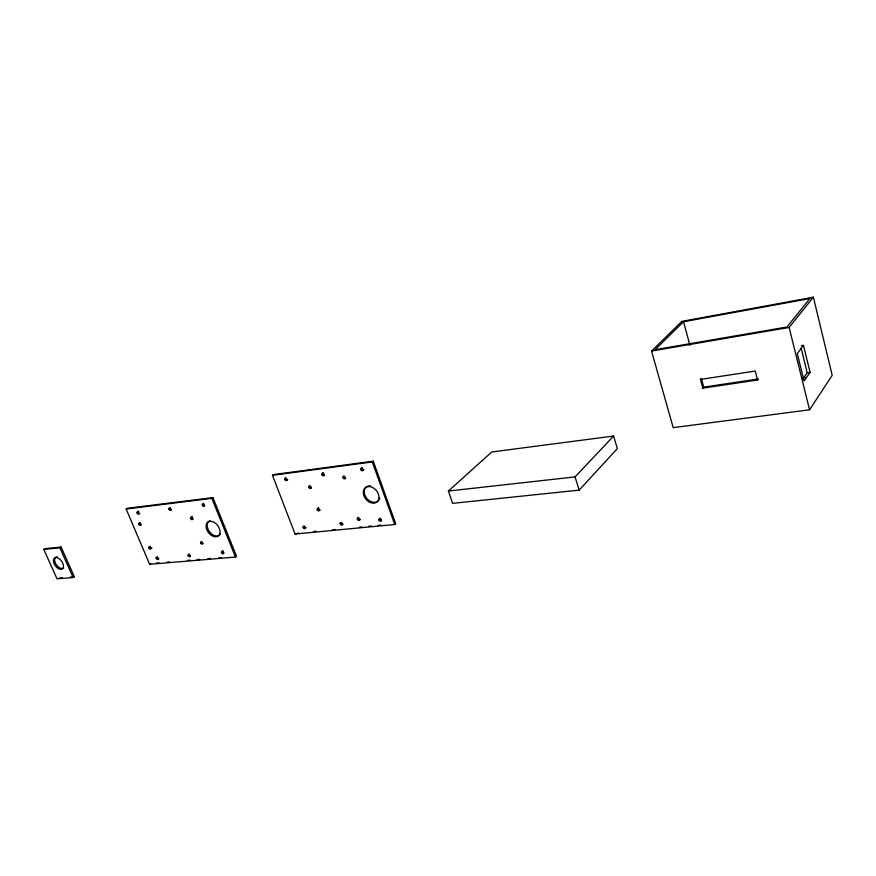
<?xml version="1.0" encoding="UTF-8"?>
<svg xmlns="http://www.w3.org/2000/svg" width="876" height="876" viewBox="0 0 876 876"><rect width="100%" height="100%" fill="white"/><g stroke="black" fill="none" stroke-linecap="round" stroke-linejoin="round"><path stroke-width="1.31" d="M809.566 409.793L832.2 375.322L813.377 297.194L681.889 321.361L651.547 351.057L673.206 427.652L809.566 409.793L789.123 327.46L813.377 297.194M810.081 372.355L804.069 380.961L797.28 353.586L803.445 345.352L810.081 372.355L807.212 372.782L802.668 379.231M702.848 388.134L757.554 379.998L758.364 378.969L703.724 387.126L702.848 388.134L700.471 379.439L701.358 378.443L703.724 387.126M579.178 490.133L617.339 448.6L613.594 436.051L491.775 451.972L448.392 491.042L452.607 503.35L579.178 490.133L575.061 476.894L613.594 436.051M683.499 321.744L655.073 349.677L786.955 327L809.884 298.563L683.499 321.744L689.949 345.33M394.758 524.505L395.689 523.684L373.253 461.181L273.498 474.595L272.48 475.318L295.081 534.031L394.758 524.505L372.289 461.937L373.253 461.181M295.081 534.031L298.76 532.991M235.469 557.07L236.52 556.26L212.945 497.612L127.272 508.288L126.155 509.011L149.632 564.308L235.469 557.07L211.85 498.367L126.155 509.011M149.632 564.308L150.716 563.542M211.85 498.367L212.945 497.612M73.124 577.525L74.318 576.726L61.09 547.029L45.005 548.672L43.8 549.438L57.006 578.806L73.124 577.525L59.886 547.807L43.8 549.438M59.886 547.807L61.09 547.029M651.547 351.057L789.123 327.46M801.518 345.659L803.445 345.352M700.471 379.439L755.243 371.052L757.554 379.998M802.558 377.895L805.252 377.501M272.48 475.318L372.289 461.937M448.392 491.042L575.061 476.894M313.564 531.568L316.258 531.305M332.409 529.761L335.103 529.498M359.335 527.166L362.029 526.914M368.763 526.268L371.457 526.005M378.191 525.359L380.874 525.096M156.169 563.071L158.895 562.841M167.064 562.151L169.791 561.921M187.486 560.421L190.212 560.18M197.023 559.611L199.75 559.381M207.919 558.68L210.645 558.45M218.814 557.76L221.54 557.53M59.535 577.908L62.229 577.689M70.288 577.043L74.318 576.726M801.19 348.385L807.212 372.782M190.541 555.953A1.358 0.876 52.9 0 1 189.172 554.07M171.214 509.668A1.369 0.898 54.6 0 1 170.097 507.598M223.829 553.008A1.38 0.92 52.4 0 1 222.953 550.61M204.557 505.66A1.402 0.931 54.1 0 1 203.692 503.273M158.983 558.691A1.325 0.843 53.3 0 1 157.297 556.731M139.755 513.522A1.347 0.854 54.9 0 1 138.288 512.504A1.347 0.854 54.9 0 1 138.671 511.135M220.467 533.889A8.705 5.782 53.2 0 1 209.78 532.093A8.705 5.782 53.2 0 1 209.868 520.738M193.18 518.899A1.38 0.909 53.9 0 1 191.669 517.716A1.38 0.909 53.9 0 1 192.249 516.413M202.827 543.394A1.38 0.898 53 0 1 201.622 541.861M141.485 524.691A1.336 0.843 54.5 0 1 140.04 522.501M151.143 548.354A1.325 0.843 53.7 0 1 150.048 546.197M151.909 547.971A1.325 0.843 53.7 0 1 151.712 548.256M63.663 568.009A6.701 3.931 54.5 0 1 55.768 563.892A6.701 3.931 54.5 0 1 57.378 556.742M342.976 524.264A1.423 1.029 50.5 0 1 341.103 522.545M324.569 475.11A1.445 1.051 52.7 0 1 323.211 472.602M381.498 520.486A1.456 1.073 49.4 0 1 380.096 518.143M363.978 469.678A1.478 1.106 51.9 0 1 362.018 469.437A1.478 1.106 51.9 0 1 362.182 467.445M306.129 527.79A1.391 0.986 51.3 0 1 304.103 526.027M287.788 479.741A1.413 1.007 53.4 0 1 285.773 477.869M379.79 497.94A9.187 6.8 50.6 0 1 371.632 501.904A9.187 6.8 50.6 0 1 364.252 492.334A9.187 6.8 50.6 0 1 370.428 485.808M345.637 478.132A1.456 1.073 52.1 0 1 343.961 476.095M360.496 519.391A1.445 1.051 50.1 0 1 358.733 519.118A1.445 1.051 50.1 0 1 358.536 517.278M311.429 487.812A1.423 1.029 52.6 0 1 309.841 485.709M320.2 509.996A1.423 1.018 51.6 0 1 318.448 509.317A1.423 1.018 51.6 0 1 318.689 507.631M188.143 555.45A1.358 0.876 52.9 0 0 189.972 556.632A1.358 0.876 52.9 0 0 189.358 554.552A1.358 0.876 52.9 0 0 188.143 555.45M168.937 509.044A1.38 0.898 54.5 0 0 170.743 510.38A1.38 0.898 54.5 0 0 170.283 508.266A1.38 0.898 54.5 0 0 168.937 509.044M221.497 552.515A1.391 0.92 52.4 0 0 223.391 553.72A1.391 0.92 52.4 0 0 222.789 551.584A1.391 0.92 52.4 0 0 221.497 552.515M202.268 505.025A1.402 0.931 54.1 0 0 204.119 506.383A1.402 0.931 54.1 0 0 203.692 504.226A1.402 0.931 54.1 0 0 202.268 505.025M156.169 558.154A1.325 0.843 53.3 0 0 157.899 559.468A1.325 0.843 53.3 0 0 157.45 557.465A1.325 0.843 53.3 0 0 156.169 558.154M137.05 512.887A1.347 0.854 54.9 0 0 138.791 514.201A1.347 0.854 54.9 0 0 138.32 512.131A1.347 0.854 54.9 0 0 137.05 512.887M206.407 528.502A8.716 5.782 53.2 0 0 218.234 536.035A8.716 5.782 53.2 0 0 214.467 522.556A8.716 5.782 53.2 0 0 206.407 528.502M190.508 518.231A1.391 0.909 53.9 0 0 192.326 519.577A1.391 0.909 53.9 0 0 191.888 517.453A1.391 0.909 53.9 0 0 190.508 518.231M200.604 542.923A1.38 0.898 53 0 0 202.465 544.106A1.38 0.898 53 0 0 201.852 541.992A1.38 0.898 53 0 0 200.604 542.923M138.791 524.067A1.336 0.843 54.5 0 0 140.521 525.37A1.336 0.843 54.5 0 0 140.061 523.322A1.336 0.843 54.5 0 0 138.791 524.067M148.81 547.763A1.325 0.843 53.7 0 0 150.552 549.066A1.325 0.843 53.7 0 0 150.092 547.051A1.325 0.843 53.7 0 0 148.81 547.763M53.633 562.37A6.712 3.931 54.5 0 0 62.152 569.028A6.712 3.931 54.5 0 0 59.546 558.943A6.712 3.931 54.5 0 0 53.633 562.37M340.173 523.749A1.423 1.029 50.5 0 0 342.188 524.976A1.423 1.029 50.5 0 0 341.662 522.764A1.423 1.029 50.5 0 0 340.173 523.749M321.82 474.518A1.445 1.051 52.7 0 0 323.846 475.734A1.445 1.051 52.7 0 0 323.299 473.456A1.445 1.051 52.7 0 0 321.82 474.518M378.969 519.906A1.467 1.073 49.4 0 0 381.06 521.154A1.467 1.073 49.4 0 0 380.545 518.888A1.467 1.073 49.4 0 0 378.969 519.906M360.671 469.448A1.478 1.106 51.9 0 0 362.774 470.686A1.478 1.106 51.9 0 0 362.237 468.353A1.478 1.106 51.9 0 0 360.671 469.448M303.118 527.429A1.402 0.986 51.3 0 0 305.067 528.633A1.402 0.986 51.3 0 0 304.519 526.465A1.402 0.986 51.3 0 0 303.118 527.429M284.733 479.358A1.413 1.007 53.4 0 0 286.704 480.541A1.413 1.007 53.4 0 0 286.134 478.318A1.413 1.007 53.4 0 0 284.733 479.358M363.496 494.447A9.198 6.8 50.6 0 0 376.56 502.287A9.198 6.8 50.6 0 0 373.318 487.899A9.198 6.8 50.6 0 0 363.496 494.447M342.976 477.53A1.467 1.073 52.1 0 0 345.035 478.756A1.467 1.073 52.1 0 0 344.498 476.456A1.467 1.073 52.1 0 0 342.976 477.53M357.331 519.096A1.445 1.051 50.1 0 0 359.379 520.333A1.445 1.051 50.1 0 0 358.853 518.088A1.445 1.051 50.1 0 0 357.331 519.096M308.801 487.22A1.423 1.029 52.6 0 0 310.805 488.425A1.423 1.029 52.6 0 0 310.246 486.191A1.423 1.029 52.6 0 0 308.801 487.22M317.232 509.558A1.423 1.018 51.6 0 0 319.225 510.774A1.423 1.018 51.6 0 0 318.678 508.562A1.423 1.018 51.6 0 0 317.232 509.558"/></g></svg>
